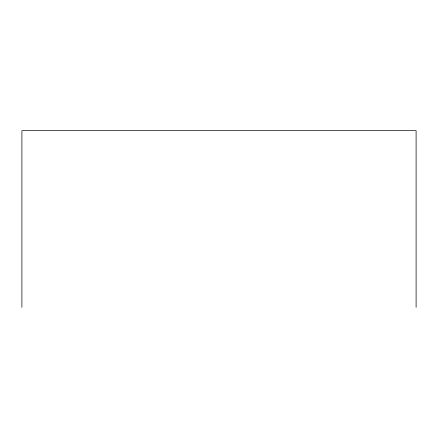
<?xml version="1.0" encoding="UTF-8"?>
<svg xmlns="http://www.w3.org/2000/svg" width="438" height="438" viewBox="0 0 438 438"><rect width="100%" height="100%" fill="white"/><g stroke="black" fill="none" stroke-linecap="round" stroke-linejoin="round"><path stroke-width="0.66" d="M416.1 307.323L416.1 130.677L21.9 130.677L21.9 307.323"/></g></svg>
